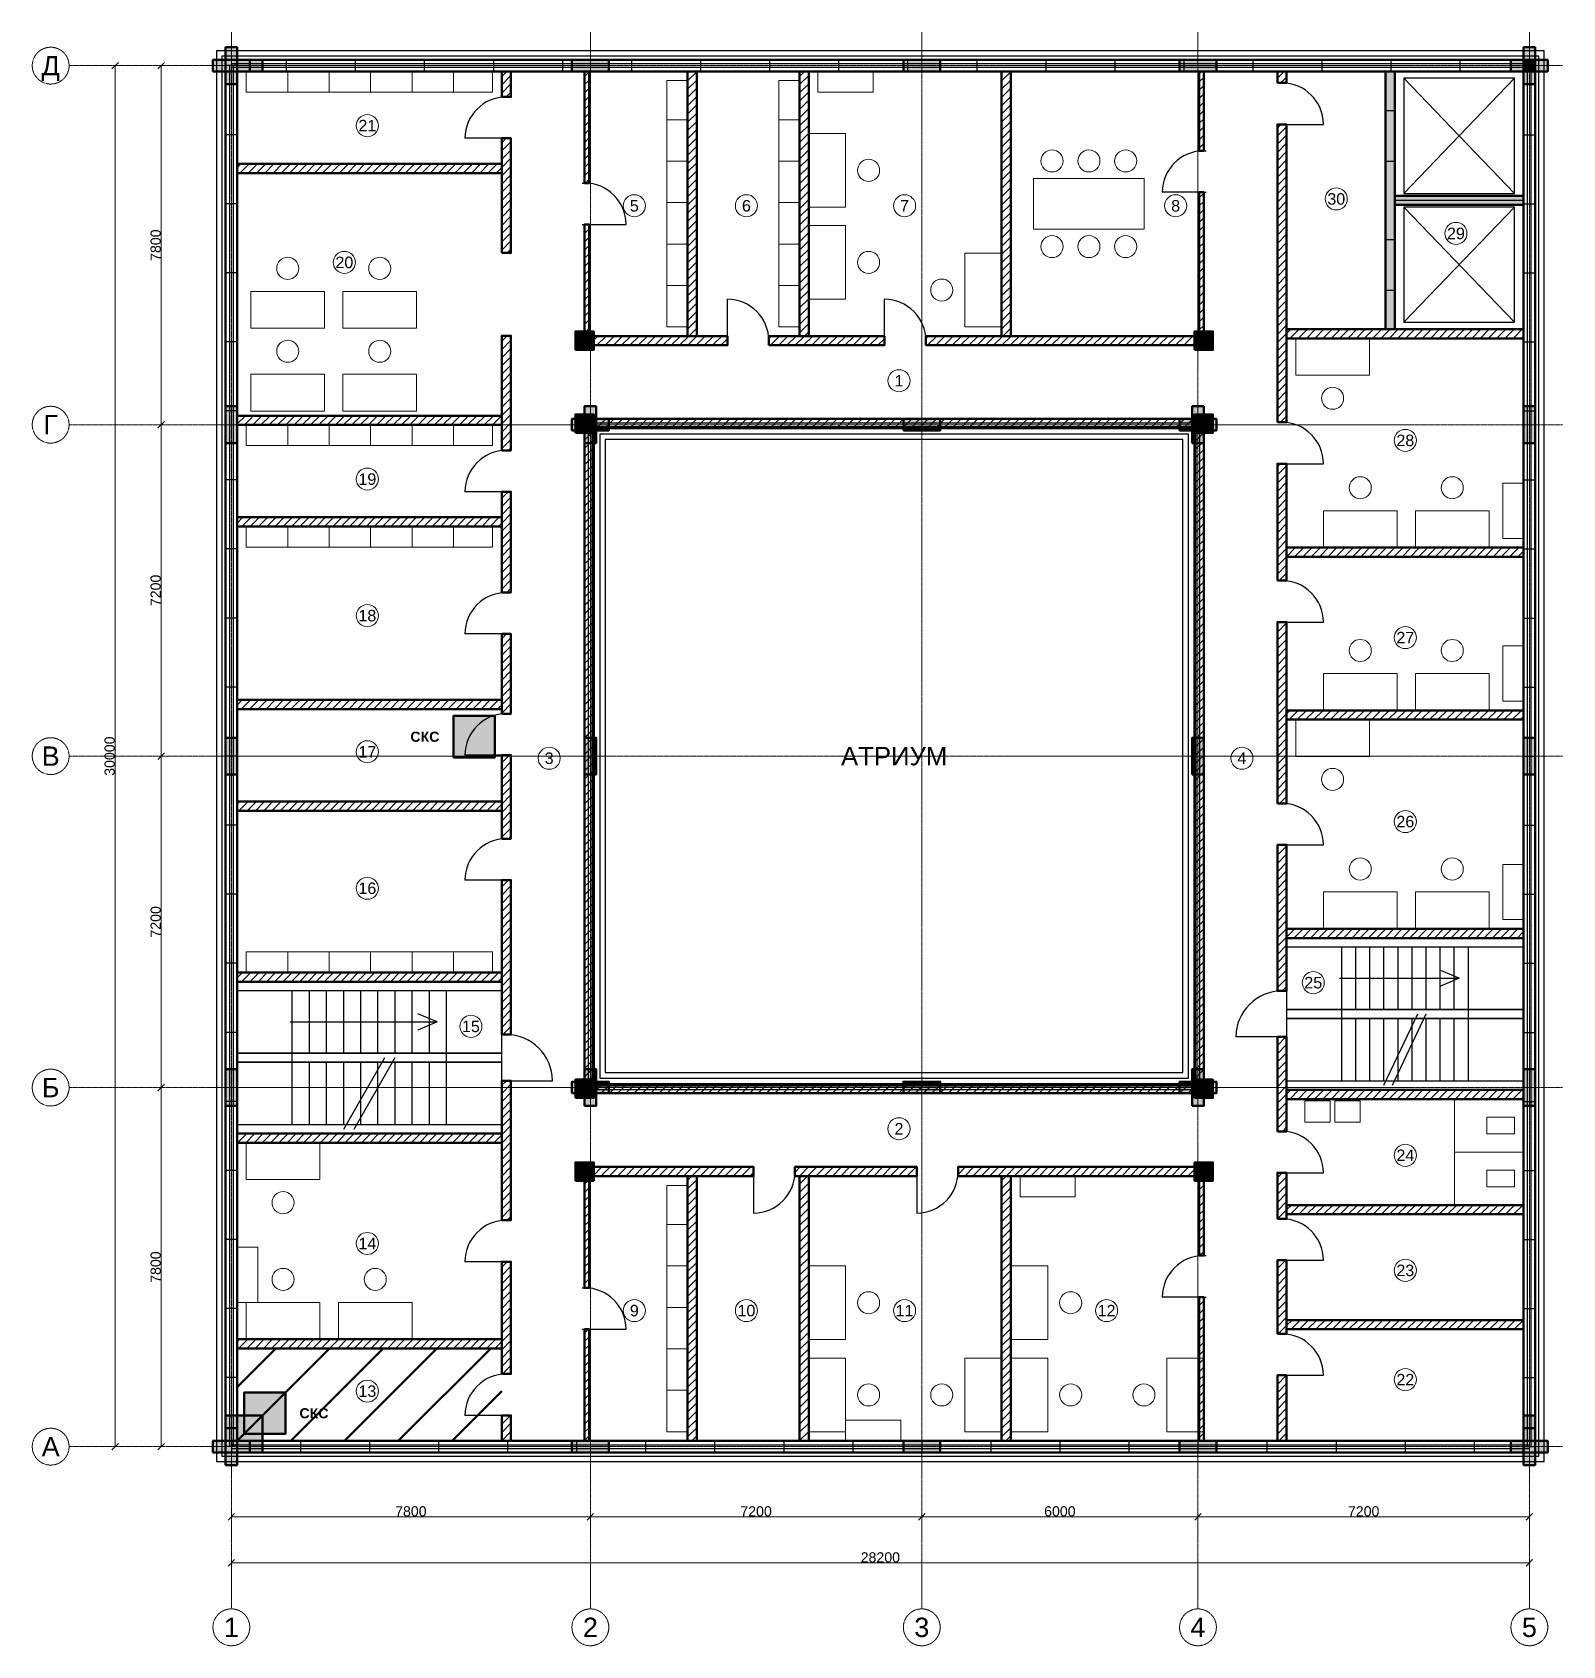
# Model space of a CAD drawing. Header units: millimetres. Extents: x -4325 to 28925, y -4325 to 30725.
import ezdxf
from ezdxf.enums import TextEntityAlignment as Align

# ---------------------------------------------------------------- set-up
doc = ezdxf.new("R2010")
doc.units = ezdxf.units.MM
doc.linetypes.add('CENTER2', pattern=[2.541, 1.587, -0.318, 0.318, -0.318])
for name, color, linetype, lineweight in [('A-ANNO-ROOM', 7, 'CONTINUOUS', 18), ('A-DIMS', 8, 'CONTINUOUS', 13), ('A-DOOR', 3, 'CONTINUOUS', 25), ('A-ELEV', 7, 'CONTINUOUS', 25), ('A-FACADE-PANEL', 8, 'CONTINUOUS', 25), ('A-FURN', 8, 'CONTINUOUS', 18), ('A-GLAZ-RIBBON', 5, 'CONTINUOUS', 25), ('A-GRID', 8, 'CENTER2', 13), ('A-HATCH', 9, 'CONTINUOUS', 9), ('A-OUTLINE', 7, 'CONTINUOUS', 50), ('A-SANI', 8, 'CONTINUOUS', 18), ('A-STAIR', 7, 'CONTINUOUS', 25), ('A-WALL-BLOCK', 9, 'CONTINUOUS', 50), ('A-WALL-RC', 7, 'CONTINUOUS', 50), ('E-SCS-RISER', 1, 'CONTINUOUS', 50), ('E-SERVER-ROOM', 1, 'CONTINUOUS', 50)]:
    doc.layers.add(name, color=color, linetype=linetype, lineweight=lineweight)
doc.styles.add('Arial', font='arial.ttf')
doc.styles.add('Arial-Bold', font='arialbd.ttf')
doc.styles.get("Standard").update_dxf_attribs({"font": 'arial.ttf'})

msp = doc.modelspace()

# ---------------------------------------------------------------- hatches: boundary and pattern name
at = {"layer": 'A-HATCH'}
h = msp.add_hatch(dxfattribs=at)
h.set_pattern_fill('ANSI31', scale=40)
h.paths.add_polyline_path([(5875, 29321), (6075, 29321), (6075, 29875), (6075, 29875), (5875, 29875), (5875, 29875)])
h = msp.add_hatch(dxfattribs=at)
h.set_pattern_fill('ANSI31', scale=40)
h.paths.add_polyline_path([(7675, 27450), (7775, 27450), (7775, 29875), (7775, 29875), (7675, 29875), (7675, 29875)])
h = msp.add_hatch(dxfattribs=at)
h.set_pattern_fill('ANSI31', scale=40)
h.paths.add_polyline_path([(9910, 24125), (10110, 24125), (10110, 29875), (10110, 29875), (9910, 29875), (9910, 29875)])
h = msp.add_hatch(dxfattribs=at)
h.set_pattern_fill('ANSI31', scale=40)
h.paths.add_polyline_path([(12345, 24125), (12545, 24125), (12545, 29875), (12545, 29875), (12345, 29875), (12345, 29875)])
h = msp.add_hatch(dxfattribs=at)
h.set_pattern_fill('ANSI31', scale=40)
h.paths.add_polyline_path([(16735, 24125), (16935, 24125), (16935, 29875), (16935, 29875), (16735, 29875), (16735, 29875)])
h = msp.add_hatch(dxfattribs=at)
h.set_pattern_fill('ANSI31', scale=40)
h.paths.add_polyline_path([(21025, 28150), (21125, 28150), (21125, 29875), (21125, 29875), (21025, 29875), (21025, 29875)])
h = msp.add_hatch(dxfattribs=at)
h.set_pattern_fill('ANSI31', scale=40)
h.paths.add_polyline_path([(22725, 29625), (22925, 29625), (22925, 29875), (22925, 29875), (22725, 29875), (22725, 29875)])
h = msp.add_hatch(dxfattribs=at)
h.set_pattern_fill('ANSI31', scale=40)
h.paths.add_polyline_path([(5875, 25931.5), (6075, 25931.5), (6075, 28421), (5875, 28421)])
h = msp.add_hatch(dxfattribs=at)
h.set_pattern_fill('ANSI31', scale=40)
h.paths.add_polyline_path([(22725, 22252), (22925, 22252), (22925, 28725), (22725, 28725)])
h = msp.add_hatch(dxfattribs=at)
h.set_pattern_fill('ANSI31', scale=40)
h.paths.add_polyline_path([(125, 27667), (125, 27667), (5875, 27667), (5875, 27867), (125, 27867), (125, 27867)])
h = msp.add_hatch(dxfattribs=at)
h.set_pattern_fill('ANSI31', scale=40)
h.paths.add_polyline_path([(21025, 24125), (21125, 24125), (21125, 27250), (21025, 27250)])
h = msp.add_hatch(dxfattribs=at)
h.set_pattern_fill('ANSI31', scale=40)
h.paths.add_polyline_path([(7675, 24125), (7775, 24125), (7775, 26550), (7675, 26550)])
h = msp.add_hatch(dxfattribs=at)
h.set_pattern_fill('ANSI31', scale=40)
h.paths.add_polyline_path([(22925, 24075), (28075, 24075), (28075, 24075), (28075, 24275), (28075, 24275), (22925, 24275)])
h = msp.add_hatch(dxfattribs=at)
h.set_pattern_fill('ANSI31', scale=40)
h.paths.add_polyline_path([(5875, 21642), (6075, 21642), (6075, 24131.5), (5875, 24131.5)])
h = msp.add_hatch(dxfattribs=at)
h.set_pattern_fill('ANSI31', scale=40)
h.paths.add_polyline_path([(7675, 23925), (10777.5, 23925), (10777.5, 24125), (7675, 24125)])
h = msp.add_hatch(dxfattribs=at)
h.set_pattern_fill('ANSI31', scale=40)
h.paths.add_polyline_path([(11677.5, 23925), (14190, 23925), (14190, 24125), (11677.5, 24125)])
h = msp.add_hatch(dxfattribs=at)
h.set_pattern_fill('ANSI31', scale=40)
h.paths.add_polyline_path([(15090, 23925), (21125, 23925), (21125, 24125), (15090, 24125)])
h = msp.add_hatch(dxfattribs=at)
h.set_pattern_fill('ANSI31', scale=40)
h.paths.add_polyline_path([(125, 22196), (125, 22196), (5875, 22196), (5875, 22396), (125, 22396), (125, 22396)])
h = msp.add_hatch(dxfattribs=at)
h.set_pattern_fill('ANSI31', scale=40)
h.paths.add_polyline_path([(7675, 22125), (21125, 22125), (21125, 22325), (7675, 22325)])
h = msp.add_hatch(dxfattribs=at)
h.set_pattern_fill('ANSI31', scale=40)
h.paths.add_polyline_path([(7675, 7875), (7875, 7875), (7875, 22125), (7675, 22125)])
h = msp.add_hatch(dxfattribs=at)
h.set_pattern_fill('ANSI31', scale=40)
h.paths.add_polyline_path([(20925, 7875), (21125, 7875), (21125, 22125), (20925, 22125)])
h = msp.add_hatch(dxfattribs=at)
h.set_pattern_fill('ANSI31', scale=40)
h.paths.add_polyline_path([(22725, 18812), (22925, 18812), (22925, 21352), (22725, 21352)])
h = msp.add_hatch(dxfattribs=at)
h.set_pattern_fill('ANSI31', scale=40)
h.paths.add_polyline_path([(5875, 18555), (6075, 18555), (6075, 20742), (5875, 20742)])
h = msp.add_hatch(dxfattribs=at)
h.set_pattern_fill('ANSI31', scale=40)
h.paths.add_polyline_path([(125, 19988), (125, 19988), (5875, 19988), (5875, 20188), (125, 20188), (125, 20188)])
h = msp.add_hatch(dxfattribs=at)
h.set_pattern_fill('ANSI31', scale=40)
h.paths.add_polyline_path([(22925, 19329), (28075, 19329), (28075, 19329), (28075, 19529), (28075, 19529), (22925, 19529)])
h = msp.add_hatch(dxfattribs=at)
h.set_pattern_fill('ANSI31', scale=40)
h.paths.add_polyline_path([(22725, 13972), (22925, 13972), (22925, 17912), (22725, 17912)])
h = msp.add_hatch(dxfattribs=at)
h.set_pattern_fill('ANSI31', scale=40)
h.paths.add_polyline_path([(5875, 15922), (6075, 15922), (6075, 17655), (5875, 17655)])
h = msp.add_hatch(dxfattribs=at)
h.set_pattern_fill('ANSI31', scale=40)
h.paths.add_polyline_path([(125, 16022), (125, 16022), (5875, 16022), (5875, 16222), (125, 16222), (125, 16222)])
h = msp.add_hatch(dxfattribs=at)
h.set_pattern_fill('ANSI31', scale=40)
h.paths.add_polyline_path([(22925, 15795), (28075, 15795), (28075, 15795), (28075, 15995), (28075, 15995), (22925, 15995)])
h = msp.add_hatch(dxfattribs=at)
h.set_pattern_fill('ANSI31', scale=40)
h.paths.add_polyline_path([(5875, 13207), (6075, 13207), (6075, 15022), (5875, 15022)])
h = msp.add_hatch(dxfattribs=at)
h.set_pattern_fill('ANSI31', scale=40)
h.paths.add_polyline_path([(125, 13814), (125, 13814), (5875, 13814), (5875, 14014), (125, 14014), (125, 14014)])
h = msp.add_hatch(dxfattribs=at)
h.set_pattern_fill('ANSI31', scale=40)
h.paths.add_polyline_path([(22725, 9899), (22925, 9899), (22925, 13072), (22725, 13072)])
h = msp.add_hatch(dxfattribs=at)
h.set_pattern_fill('ANSI31', scale=40)
h.paths.add_polyline_path([(5875, 8950), (6075, 8950), (6075, 12307), (5875, 12307)])
h = msp.add_hatch(dxfattribs=at)
h.set_pattern_fill('ANSI31', scale=40)
h.paths.add_polyline_path([(22925, 11049), (28075, 11049), (28075, 11049), (28075, 11249), (28075, 11249), (22925, 11249)])
h = msp.add_hatch(dxfattribs=at)
h.set_pattern_fill('ANSI31', scale=40)
h.paths.add_polyline_path([(125, 10100), (125, 10100), (5875, 10100), (5875, 10300), (125, 10300), (125, 10300)])
h = msp.add_hatch(dxfattribs=at)
h.set_pattern_fill('ANSI31', scale=40)
h.paths.add_polyline_path([(22725, 6849), (22925, 6849), (22925, 8899), (22725, 8899)])
h = msp.add_hatch(dxfattribs=at)
h.set_pattern_fill('ANSI31', scale=40)
h.paths.add_polyline_path([(5875, 4916.5), (6075, 4916.5), (6075, 7950), (5875, 7950)])
h = msp.add_hatch(dxfattribs=at)
h.set_pattern_fill('ANSI31', scale=40)
h.paths.add_polyline_path([(7675, 7675), (21125, 7675), (21125, 7875), (7675, 7875)])
h = msp.add_hatch(dxfattribs=at)
h.set_pattern_fill('ANSI31', scale=40)
h.paths.add_polyline_path([(22925, 7549), (28075, 7549), (28075, 7549), (28075, 7749), (28075, 7749), (22925, 7749)])
h = msp.add_hatch(dxfattribs=at)
h.set_pattern_fill('ANSI31', scale=40)
h.paths.add_polyline_path([(125, 6600), (125, 6600), (5875, 6600), (5875, 6800), (125, 6800), (125, 6800)])
h = msp.add_hatch(dxfattribs=at)
h.set_pattern_fill('ANSI31', scale=40)
h.paths.add_polyline_path([(7675, 5875), (11345, 5875), (11345, 6075), (7675, 6075)])
h = msp.add_hatch(dxfattribs=at)
h.set_pattern_fill('ANSI31', scale=40)
h.paths.add_polyline_path([(12245, 5875), (14890, 5875), (14890, 6075), (12245, 6075)])
h = msp.add_hatch(dxfattribs=at)
h.set_pattern_fill('ANSI31', scale=40)
h.paths.add_polyline_path([(15790, 5875), (21125, 5875), (21125, 6075), (15790, 6075)])
h = msp.add_hatch(dxfattribs=at)
h.set_pattern_fill('ANSI31', scale=40)
h.paths.add_polyline_path([(7675, 3450), (7775, 3450), (7775, 5875), (7675, 5875)])
h = msp.add_hatch(dxfattribs=at)
h.set_pattern_fill('ANSI31', scale=40)
h.paths.add_polyline_path([(9910, 125), (10110, 125), (10110, 125), (10110, 5875), (9910, 5875), (9910, 125)])
h = msp.add_hatch(dxfattribs=at)
h.set_pattern_fill('ANSI31', scale=40)
h.paths.add_polyline_path([(12345, 125), (12545, 125), (12545, 125), (12545, 5875), (12345, 5875), (12345, 125)])
h = msp.add_hatch(dxfattribs=at)
h.set_pattern_fill('ANSI31', scale=40)
h.paths.add_polyline_path([(16735, 125), (16935, 125), (16935, 125), (16935, 5875), (16735, 5875), (16735, 125)])
h = msp.add_hatch(dxfattribs=at)
h.set_pattern_fill('ANSI31', scale=40)
h.paths.add_polyline_path([(21025, 4150), (21125, 4150), (21125, 5875), (21025, 5875)])
h = msp.add_hatch(dxfattribs=at)
h.set_pattern_fill('ANSI31', scale=40)
h.paths.add_polyline_path([(22725, 4949), (22925, 4949), (22925, 5949), (22725, 5949)])
h = msp.add_hatch(dxfattribs=at)
h.set_pattern_fill('ANSI31', scale=40)
h.paths.add_polyline_path([(22925, 5049), (28075, 5049), (28075, 5049), (28075, 5249), (28075, 5249), (22925, 5249)])
h = msp.add_hatch(dxfattribs=at)
h.set_pattern_fill('ANSI31', scale=40)
h.paths.add_polyline_path([(5875, 1579), (6075, 1579), (6075, 4016.5), (5875, 4016.5)])
h = msp.add_hatch(dxfattribs=at)
h.set_pattern_fill('ANSI31', scale=40)
h.paths.add_polyline_path([(22725, 2449), (22925, 2449), (22925, 4049), (22725, 4049)])
h = msp.add_hatch(dxfattribs=at)
h.set_pattern_fill('ANSI31', scale=40)
h.paths.add_polyline_path([(21025, 125), (21125, 125), (21125, 125), (21125, 3250), (21025, 3250), (21025, 125)])
h = msp.add_hatch(dxfattribs=at)
h.set_pattern_fill('ANSI31', scale=40)
h.paths.add_polyline_path([(7675, 125), (7775, 125), (7775, 125), (7775, 2550), (7675, 2550), (7675, 125)])
h = msp.add_hatch(dxfattribs=at)
h.set_pattern_fill('ANSI31', scale=40)
h.paths.add_polyline_path([(22925, 2549), (28075, 2549), (28075, 2549), (28075, 2749), (28075, 2749), (22925, 2749)])
h = msp.add_hatch(dxfattribs=at)
h.set_pattern_fill('ANSI31', scale=40)
h.paths.add_polyline_path([(125, 2133), (125, 2133), (5875, 2133), (5875, 2333), (125, 2333), (125, 2333)])
h = msp.add_hatch(dxfattribs=at)
h.set_pattern_fill('ANSI31', scale=40)
h.paths.add_polyline_path([(22725, 125), (22925, 125), (22925, 125), (22925, 1549), (22725, 1549), (22725, 125)])
h = msp.add_hatch(dxfattribs=at)
h.set_pattern_fill('ANSI31', scale=40)
h.paths.add_polyline_path([(5875, 125), (6075, 125), (6075, 125), (6075, 679), (5875, 679), (5875, 125)])
at = {"layer": 'A-WALL-RC'}
h = msp.add_hatch(color=7, dxfattribs=at)
h.dxf.hatch_style = 1
h.paths.add_polyline_path([(-125, 29600), (125, 29600), (125, 30400), (-125, 30400)])
h = msp.add_hatch(color=7, dxfattribs=at)
h.dxf.hatch_style = 1
h.paths.add_polyline_path([(28075, 29600), (28325, 29600), (28325, 30400), (28075, 30400)])
h = msp.add_hatch(color=7, dxfattribs=at)
h.dxf.hatch_style = 1
h.paths.add_polyline_path([(-400, 29875), (400, 29875), (400, 30125), (-400, 30125)])
h = msp.add_hatch(color=7, dxfattribs=at)
h.dxf.hatch_style = 1
h.paths.add_polyline_path([(-125, 29875), (675, 29875), (675, 30125), (-125, 30125)])
h = msp.add_hatch(color=7, dxfattribs=at)
h.dxf.hatch_style = 1
h.paths.add_polyline_path([(7400, 29875), (8200, 29875), (8200, 30125), (7400, 30125)])
h = msp.add_hatch(color=7, dxfattribs=at)
h.dxf.hatch_style = 1
h.paths.add_polyline_path([(14600, 29875), (15400, 29875), (15400, 30125), (14600, 30125)])
h = msp.add_hatch(color=7, dxfattribs=at)
h.dxf.hatch_style = 1
h.paths.add_polyline_path([(20600, 29875), (21400, 29875), (21400, 30125), (20600, 30125)])
h = msp.add_hatch(color=7, dxfattribs=at)
h.dxf.hatch_style = 1
h.paths.add_polyline_path([(25075, 24275), (25275, 24275), (25275, 29875), (25275, 29875), (25075, 29875), (25075, 29875)])
h = msp.add_hatch(color=7, dxfattribs=at)
h.dxf.hatch_style = 1
h.paths.add_polyline_path([(27800, 29875), (28600, 29875), (28600, 30125), (27800, 30125)])
h = msp.add_hatch(color=7, dxfattribs=at)
h.dxf.hatch_style = 1
h.paths.add_polyline_path([(28075, 29875), (28325, 29875), (28325, 30125), (28075, 30125)])
h = msp.add_hatch(color=7, dxfattribs=at)
h.dxf.hatch_style = 1
h.paths.add_polyline_path([(25275, 26975), (28075, 26975), (28075, 26975), (28075, 27175), (28075, 27175), (25275, 27175)])
h = msp.add_hatch(color=7, dxfattribs=at)
h.dxf.hatch_style = 1
h.paths.add_polyline_path([(7475, 23825), (7875, 23825), (7875, 24225), (7475, 24225)])
h = msp.add_hatch(color=7, dxfattribs=at)
h.dxf.hatch_style = 1
h.paths.add_polyline_path([(20925, 23825), (21325, 23825), (21325, 24225), (20925, 24225)])
h = msp.add_hatch(color=7, dxfattribs=at)
h.dxf.hatch_style = 1
h.paths.add_polyline_path([(-125, 21800), (125, 21800), (125, 22600), (-125, 22600)])
h = msp.add_hatch(color=7, dxfattribs=at)
h.dxf.hatch_style = 1
h.paths.add_polyline_path([(7675, 21800), (7925, 21800), (7925, 22600), (7675, 22600)])
h = msp.add_hatch(color=7, dxfattribs=at)
h.dxf.hatch_style = 1
h.paths.add_polyline_path([(20875, 21800), (21125, 21800), (21125, 22600), (20875, 22600)])
h = msp.add_hatch(color=7, dxfattribs=at)
h.dxf.hatch_style = 1
h.paths.add_polyline_path([(28075, 21800), (28325, 21800), (28325, 22600), (28075, 22600)])
h = msp.add_hatch(color=7, dxfattribs=at)
h.dxf.hatch_style = 1
h.paths.add_polyline_path([(7400, 22075), (8200, 22075), (8200, 22325), (7400, 22325)])
h = msp.add_hatch(color=7, dxfattribs=at)
h.dxf.hatch_style = 1
h.paths.add_polyline_path([(7475, 22025), (7875, 22025), (7875, 22425), (7475, 22425)])
h = msp.add_hatch(color=7, dxfattribs=at)
h.dxf.hatch_style = 1
h.paths.add_polyline_path([(14600, 22075), (15400, 22075), (15400, 22325), (14600, 22325)])
h = msp.add_hatch(color=7, dxfattribs=at)
h.dxf.hatch_style = 1
h.paths.add_polyline_path([(20600, 22075), (21400, 22075), (21400, 22325), (20600, 22325)])
h = msp.add_hatch(color=7, dxfattribs=at)
h.dxf.hatch_style = 1
h.paths.add_polyline_path([(20925, 22025), (21325, 22025), (21325, 22425), (20925, 22425)])
h = msp.add_hatch(color=7, dxfattribs=at)
h.dxf.hatch_style = 1
h.paths.add_polyline_path([(-125, 14600), (125, 14600), (125, 15400), (-125, 15400)])
h = msp.add_hatch(color=7, dxfattribs=at)
h.dxf.hatch_style = 1
h.paths.add_polyline_path([(7675, 14600), (7925, 14600), (7925, 15400), (7675, 15400)])
h = msp.add_hatch(color=7, dxfattribs=at)
h.dxf.hatch_style = 1
h.paths.add_polyline_path([(20875, 14600), (21125, 14600), (21125, 15400), (20875, 15400)])
h = msp.add_hatch(color=7, dxfattribs=at)
h.dxf.hatch_style = 1
h.paths.add_polyline_path([(28075, 14600), (28325, 14600), (28325, 15400), (28075, 15400)])
h = msp.add_hatch(color=7, dxfattribs=at)
h.dxf.hatch_style = 1
h.paths.add_polyline_path([(-125, 7400), (125, 7400), (125, 8200), (-125, 8200)])
h = msp.add_hatch(color=7, dxfattribs=at)
h.dxf.hatch_style = 1
h.paths.add_polyline_path([(7675, 7400), (7925, 7400), (7925, 8200), (7675, 8200)])
h = msp.add_hatch(color=7, dxfattribs=at)
h.dxf.hatch_style = 1
h.paths.add_polyline_path([(20875, 7400), (21125, 7400), (21125, 8200), (20875, 8200)])
h = msp.add_hatch(color=7, dxfattribs=at)
h.dxf.hatch_style = 1
h.paths.add_polyline_path([(28075, 7400), (28325, 7400), (28325, 8200), (28075, 8200)])
h = msp.add_hatch(color=7, dxfattribs=at)
h.dxf.hatch_style = 1
h.paths.add_polyline_path([(7400, 7675), (8200, 7675), (8200, 7925), (7400, 7925)])
h = msp.add_hatch(color=7, dxfattribs=at)
h.dxf.hatch_style = 1
h.paths.add_polyline_path([(7475, 7575), (7875, 7575), (7875, 7975), (7475, 7975)])
h = msp.add_hatch(color=7, dxfattribs=at)
h.dxf.hatch_style = 1
h.paths.add_polyline_path([(14600, 7675), (15400, 7675), (15400, 7925), (14600, 7925)])
h = msp.add_hatch(color=7, dxfattribs=at)
h.dxf.hatch_style = 1
h.paths.add_polyline_path([(20600, 7675), (21400, 7675), (21400, 7925), (20600, 7925)])
h = msp.add_hatch(color=7, dxfattribs=at)
h.dxf.hatch_style = 1
h.paths.add_polyline_path([(20925, 7575), (21325, 7575), (21325, 7975), (20925, 7975)])
h = msp.add_hatch(color=7, dxfattribs=at)
h.dxf.hatch_style = 1
h.paths.add_polyline_path([(7475, 5775), (7875, 5775), (7875, 6175), (7475, 6175)])
h = msp.add_hatch(color=7, dxfattribs=at)
h.dxf.hatch_style = 1
h.paths.add_polyline_path([(20925, 5775), (21325, 5775), (21325, 6175), (20925, 6175)])
h = msp.add_hatch(color=7, dxfattribs=at)
h.dxf.hatch_style = 1
h.paths.add_polyline_path([(-125, -125), (675, -125), (675, 675), (-125, 675)])
h = msp.add_hatch(color=7, dxfattribs=at)
h.dxf.hatch_style = 1
h.paths.add_polyline_path([(-125, -400), (125, -400), (125, 400), (-125, 400)])
h = msp.add_hatch(color=7, dxfattribs=at)
h.dxf.hatch_style = 1
h.paths.add_polyline_path([(28075, -125), (28325, -125), (28325, 675), (28075, 675)])
h = msp.add_hatch(color=7, dxfattribs=at)
h.dxf.hatch_style = 1
h.paths.add_polyline_path([(28075, -400), (28325, -400), (28325, 400), (28075, 400)])
h = msp.add_hatch(color=7, dxfattribs=at)
h.dxf.hatch_style = 1
h.paths.add_polyline_path([(-400, -125), (400, -125), (400, 125), (-400, 125)])
h = msp.add_hatch(color=7, dxfattribs=at)
h.dxf.hatch_style = 1
h.paths.add_polyline_path([(7400, -125), (8200, -125), (8200, 125), (7400, 125)])
h = msp.add_hatch(color=7, dxfattribs=at)
h.dxf.hatch_style = 1
h.paths.add_polyline_path([(14600, -125), (15400, -125), (15400, 125), (14600, 125)])
h = msp.add_hatch(color=7, dxfattribs=at)
h.dxf.hatch_style = 1
h.paths.add_polyline_path([(20600, -125), (21400, -125), (21400, 125), (20600, 125)])
h = msp.add_hatch(color=7, dxfattribs=at)
h.dxf.hatch_style = 1
h.paths.add_polyline_path([(27800, -125), (28600, -125), (28600, 125), (27800, 125)])
at = {"layer": 'E-SCS-RISER'}
h = msp.add_hatch(color=7, dxfattribs=at)
h.dxf.hatch_style = 1
h.paths.add_polyline_path([(4825, 14972), (5725, 14972), (5725, 15872), (4825, 15872)])
h = msp.add_hatch(color=7, dxfattribs=at)
h.dxf.hatch_style = 1
h.paths.add_polyline_path([(275, 275), (1175, 275), (1175, 1175), (275, 1175)])
at = {"layer": 'E-SERVER-ROOM'}
h = msp.add_hatch(dxfattribs=at)
h.set_pattern_fill('ANSI31', scale=260)
h.paths.add_polyline_path([(125, 125), (5875, 125), (5875, 2133), (125, 2133)])

# ---------------------------------------------------------------- linework, layer by layer
at = {"layer": 'A-ANNO-ROOM'}
for centre in [(2955, 28697), (24005, 27105), (8755, 26955), (11190, 26955), (14625, 26955), (20515, 26955), (26605, 26355), (2455, 25726), (14505, 23155), (25505, 21859), (2955, 21018), (2955, 18052), (25505, 17575), (2955, 15094), (6905, 14955), (21955, 14955), (25505, 13579), (2955, 12130), (23505, 10079), (5205, 9130), (14505, 6905), (25505, 6329), (2955, 4413), (25505, 3829), (8755, 2955), (11190, 2955), (14625, 2955), (19015, 2955), (2955, 1205), (25505, 1455)]:
    msp.add_circle(centre, 240, dxfattribs=at)
at = {"layer": 'A-DIMS'}
for p, q in [((-2595.71, 29929.29), (-2454.29, 30070.71)), ((-2525, 0), (-2525, 30000)), ((-1595.71, 29929.29), (-1454.29, 30070.71)), ((-1525, 22200), (-1525, 30000)), ((-1595.71, 22129.29), (-1454.29, 22270.71)), ((-1595.71, 22129.29), (-1454.29, 22270.71)), ((-1525, 15000), (-1525, 22200)), ((-1595.71, 14929.29), (-1454.29, 15070.71)), ((-1595.71, 14929.29), (-1454.29, 15070.71)), ((-1525, 7800), (-1525, 15000)), ((-1595.71, 7729.29), (-1454.29, 7870.71)), ((-1595.71, 7729.29), (-1454.29, 7870.71)), ((-1525, 0), (-1525, 7800)), ((-2595.71, -70.71), (-2454.29, 70.71)), ((-1595.71, -70.71), (-1454.29, 70.71)), ((-70.71, -1595.71), (70.71, -1454.29)), ((0, -1525), (7800, -1525)), ((7729.29, -1595.71), (7870.71, -1454.29)), ((7729.29, -1595.71), (7870.71, -1454.29)), ((7800, -1525), (15000, -1525)), ((14929.29, -1595.71), (15070.71, -1454.29)), ((14929.29, -1595.71), (15070.71, -1454.29)), ((15000, -1525), (21000, -1525)), ((20929.29, -1595.71), (21070.71, -1454.29)), ((20929.29, -1595.71), (21070.71, -1454.29)), ((21000, -1525), (28200, -1525)), ((28129.29, -1595.71), (28270.71, -1454.29)), ((-70.71, -2595.71), (70.71, -2454.29)), ((0, -2525), (28200, -2525)), ((28129.29, -2595.71), (28270.71, -2454.29))]:
    msp.add_line(p, q, dxfattribs=at)
at = {"layer": 'A-DOOR'}
for p, q in [((22725, 29625), (22925, 29625)), ((5875, 29321), (6075, 29321)), ((25075, 29025), (25275, 29025)), ((5975, 28421), (5075, 28421)), ((5875, 28421), (6075, 28421)), ((22725, 28725), (22925, 28725)), ((22825, 28725), (23725, 28725)), ((21075, 28150), (21175, 28150)), ((25075, 27925), (25275, 27925)), ((7625, 27450), (7725, 27450)), ((21125, 27250), (20225, 27250)), ((21075, 27250), (21175, 27250)), ((7625, 26550), (7725, 26550)), ((7675, 26550), (8575, 26550)), ((25075, 26225), (25275, 26225)), ((5875, 25931.5), (6075, 25931.5)), ((10777.5, 24025), (10777.5, 24925)), ((14190, 24025), (14190, 24925)), ((25075, 25125), (25275, 25125)), ((5875, 24131.5), (6075, 24131.5)), ((10777.5, 23925), (10777.5, 24125)), ((11677.5, 23925), (11677.5, 24125)), ((14190, 23925), (14190, 24125)), ((15090, 23925), (15090, 24125)), ((22725, 22252), (22925, 22252)), ((5875, 21642), (6075, 21642)), ((22725, 21352), (22925, 21352)), ((22825, 21352), (23725, 21352)), ((5975, 20742), (5075, 20742)), ((5875, 20742), (6075, 20742)), ((22725, 18812), (22925, 18812)), ((5875, 18555), (6075, 18555)), ((22725, 17912), (22925, 17912)), ((22825, 17912), (23725, 17912)), ((5975, 17655), (5075, 17655)), ((5875, 17655), (6075, 17655)), ((5875, 15922), (6075, 15922)), ((5975, 15022), (5075, 15022)), ((5875, 15022), (6075, 15022)), ((22725, 13972), (22925, 13972)), ((5875, 13207), (6075, 13207)), ((22725, 13072), (22925, 13072)), ((22825, 13072), (23725, 13072)), ((5975, 12307), (5075, 12307)), ((5875, 12307), (6075, 12307)), ((22725, 9899), (22925, 9899)), ((5875, 8950), (6075, 8950)), ((22825, 8899), (21825, 8899)), ((22725, 8899), (22925, 8899)), ((5875, 7950), (6075, 7950)), ((5975, 7950), (6975, 7950)), ((22725, 6849), (22925, 6849)), ((11345, 5875), (11345, 6075)), ((11345, 5975), (11345, 5075)), ((12245, 5875), (12245, 6075)), ((14890, 5875), (14890, 6075)), ((14890, 5975), (14890, 5075)), ((15790, 5875), (15790, 6075)), ((22725, 5949), (22925, 5949)), ((22825, 5949), (23725, 5949)), ((5875, 4916.5), (6075, 4916.5)), ((22725, 4949), (22925, 4949)), ((5975, 4016.5), (5075, 4016.5)), ((5875, 4016.5), (6075, 4016.5)), ((21075, 4150), (21175, 4150)), ((22725, 4049), (22925, 4049)), ((22825, 4049), (23725, 4049)), ((7625, 3450), (7725, 3450)), ((21125, 3250), (20225, 3250)), ((21075, 3250), (21175, 3250)), ((7625, 2550), (7725, 2550)), ((7675, 2550), (8575, 2550)), ((22725, 2449), (22925, 2449)), ((5875, 1579), (6075, 1579)), ((22725, 1549), (22925, 1549)), ((22825, 1549), (23725, 1549)), ((5975, 679), (5075, 679)), ((5875, 679), (6075, 679))]:
    msp.add_line(p, q, dxfattribs=at)
for centre, radius, start, end in [((22825, 28725), 900, 0, 90), ((5975, 28421), 900, 90, 180), ((21125, 27250), 900, 90, 180), ((7675, 26550), 900, 0, 90), ((10777.5, 24025), 900, 0, 90), ((14190, 24025), 900, 0, 90), ((22825, 21352), 900, 0, 90), ((5975, 20742), 900, 90, 180), ((22825, 17912), 900, 0, 90), ((5975, 17655), 900, 90, 180), ((5975, 15022), 900, 90, 180), ((22825, 13072), 900, 0, 90), ((5975, 12307), 900, 90, 180), ((22825, 8899), 1000, 90, 180), ((5975, 7950), 1000, 0, 90), ((22825, 5949), 900, 0, 90), ((11345, 5975), 900, -90, 0), ((14890, 5975), 900, -90, 0), ((5975, 4016.5), 900, 90, 180), ((22825, 4049), 900, 0, 90), ((21125, 3250), 900, 90, 180), ((7675, 2550), 900, 0, 90), ((22825, 1549), 900, 0, 90), ((5975, 679), 900, 90, 180)]:
    msp.add_arc(centre, radius, start, end, dxfattribs=at)
at = {"layer": 'A-ELEV'}
for p, q in [((25475, 27225), (27875, 29725)), ((25475, 29725), (27875, 27225)), ((25275, 27075), (28075, 27075)), ((25475, 24425), (27875, 26925)), ((25475, 26925), (27875, 24425))]:
    msp.add_line(p, q, dxfattribs=at)
for points in [[(25475, 27225), (27875, 27225), (27875, 29725), (25475, 29725)], [(25475, 24425), (27875, 24425), (27875, 26925), (25475, 26925)]]:
    msp.add_lwpolyline(points, close=True, dxfattribs=at)
at = {"layer": 'A-FACADE-PANEL'}
for points in [[(-325, -325), (28525, -325), (28525, 30325), (-325, 30325)], [(-205, -205), (28405, -205), (28405, 30205), (-205, 30205)], [(8005, 8005), (20795, 8005), (20795, 21995), (8005, 21995)], [(8125, 8125), (20675, 8125), (20675, 21875), (8125, 21875)]]:
    msp.add_lwpolyline(points, close=True, dxfattribs=at)
at = {"layer": 'A-FURN'}
for p, q in [((1225, 29425), (1225, 29875)), ((2125, 29425), (2125, 29875)), ((3025, 29425), (3025, 29875)), ((3925, 29425), (3925, 29875)), ((4825, 29425), (4825, 29875)), ((9460, 28825), (9910, 28825)), ((11895, 28825), (12345, 28825)), ((9460, 27925), (9910, 27925)), ((11895, 27925), (12345, 27925)), ((9460, 27025), (9910, 27025)), ((11895, 27025), (12345, 27025)), ((9460, 26125), (9910, 26125)), ((11895, 26125), (12345, 26125)), ((9460, 25225), (9910, 25225)), ((11895, 25225), (12345, 25225)), ((1225, 21746), (1225, 22196)), ((2125, 21746), (2125, 22196)), ((3025, 21746), (3025, 22196)), ((3925, 21746), (3925, 22196)), ((4825, 21746), (4825, 22196)), ((1225, 19538), (1225, 19988)), ((2125, 19538), (2125, 19988)), ((3025, 19538), (3025, 19988)), ((3925, 19538), (3925, 19988)), ((4825, 19538), (4825, 19988)), ((1225, 10300), (1225, 10750)), ((2125, 10300), (2125, 10750)), ((3025, 10300), (3025, 10750)), ((3925, 10300), (3925, 10750)), ((4825, 10300), (4825, 10750)), ((9460, 4825), (9910, 4825)), ((9460, 3925), (9910, 3925)), ((9460, 3025), (9910, 3025)), ((9460, 2125), (9910, 2125)), ((9460, 1225), (9910, 1225))]:
    msp.add_line(p, q, dxfattribs=at)
for points in [[(325, 29425), (5675, 29425), (5675, 29875), (325, 29875)], [(12745, 29425), (13945, 29425), (13945, 29875), (12745, 29875)], [(9460, 24325), (9910, 24325), (9910, 29675), (9460, 29675)], [(11895, 24325), (12345, 24325), (12345, 29675), (11895, 29675)], [(12545, 26925), (13345, 26925), (13345, 28525), (12545, 28525)], [(17430, 26450), (19830, 26450), (19830, 27550), (17430, 27550)], [(12545, 24925), (13345, 24925), (13345, 26525), (12545, 26525)], [(15935, 24325), (16735, 24325), (16735, 25925), (15935, 25925)], [(425, 24296), (2025, 24296), (2025, 25096), (425, 25096)], [(2425, 24296), (4025, 24296), (4025, 25096), (2425, 25096)], [(23125, 23275), (24725, 23275), (24725, 24075), (23125, 24075)], [(425, 22496), (2025, 22496), (2025, 23296), (425, 23296)], [(2425, 22496), (4025, 22496), (4025, 23296), (2425, 23296)], [(325, 21746), (5675, 21746), (5675, 22196), (325, 22196)], [(27625, 19729), (28075, 19729), (28075, 20929), (27625, 20929)], [(23725, 19529), (25325, 19529), (25325, 20329), (23725, 20329)], [(25725, 19529), (27325, 19529), (27325, 20329), (25725, 20329)], [(325, 19538), (5675, 19538), (5675, 19988), (325, 19988)], [(27625, 16195), (28075, 16195), (28075, 17395), (27625, 17395)], [(23725, 15995), (25325, 15995), (25325, 16795), (23725, 16795)], [(25725, 15995), (27325, 15995), (27325, 16795), (25725, 16795)], [(23125, 14995), (24725, 14995), (24725, 15795), (23125, 15795)], [(27625, 11449), (28075, 11449), (28075, 12649), (27625, 12649)], [(23725, 11249), (25325, 11249), (25325, 12049), (23725, 12049)], [(25725, 11249), (27325, 11249), (27325, 12049), (25725, 12049)], [(325, 10300), (5675, 10300), (5675, 10750), (325, 10750)], [(325, 5800), (1925, 5800), (1925, 6600), (325, 6600)], [(9460, 325), (9910, 325), (9910, 5675), (9460, 5675)], [(17135, 5425), (18335, 5425), (18335, 5875), (17135, 5875)], [(125, 3133), (575, 3133), (575, 4333), (125, 4333)], [(12545, 2325), (13345, 2325), (13345, 3925), (12545, 3925)], [(16935, 2325), (17735, 2325), (17735, 3925), (16935, 3925)], [(325, 2333), (1925, 2333), (1925, 3133), (325, 3133)], [(2325, 2333), (3925, 2333), (3925, 3133), (2325, 3133)], [(12545, 325), (13345, 325), (13345, 1925), (12545, 1925)], [(15935, 325), (16735, 325), (16735, 1925), (15935, 1925)], [(16935, 325), (17735, 325), (17735, 1925), (16935, 1925)], [(20325, 325), (21125, 325), (21125, 1925), (20325, 1925)], [(13345, 125), (14545, 125), (14545, 575), (13345, 575)]]:
    msp.add_lwpolyline(points, close=True, dxfattribs=at)
for centre in [(17830, 27930), (18630, 27930), (19430, 27930), (13845, 27725), (17830, 26070), (18630, 26070), (19430, 26070), (13845, 25725), (1225, 25596), (3225, 25596), (15435, 25125), (1225, 23796), (3225, 23796), (23925, 22775), (24525, 20829), (26525, 20829), (24525, 17295), (26525, 17295), (23925, 14495), (24525, 12549), (26525, 12549), (1125, 5300), (1125, 3633), (3125, 3633), (13845, 3125), (18235, 3125), (13845, 1125), (15435, 1125), (18235, 1125), (19825, 1125)]:
    msp.add_circle(centre, 240, dxfattribs=at)
at = {"layer": 'A-GLAZ-RIBBON'}
for p, q in [((125, 30000), (-125, 30000)), ((-40, 30000), (-40, 0)), ((28200, 30040), (0, 30040)), ((28200, 29960), (0, 29960)), ((40, 30000), (40, 0)), ((1200, 29875), (1200, 30125)), ((2700, 29875), (2700, 30125)), ((4200, 29875), (4200, 30125)), ((5700, 29875), (5700, 30125)), ((7200, 29875), (7200, 30125)), ((8700, 29875), (8700, 30125)), ((10200, 29875), (10200, 30125)), ((11700, 29875), (11700, 30125)), ((13200, 29875), (13200, 30125)), ((14700, 29875), (14700, 30125)), ((16200, 29875), (16200, 30125)), ((17700, 29875), (17700, 30125)), ((19200, 29875), (19200, 30125)), ((20700, 29875), (20700, 30125)), ((22200, 29875), (22200, 30125)), ((23700, 29875), (23700, 30125)), ((25200, 29875), (25200, 30125)), ((26700, 29875), (26700, 30125)), ((28075, 30000), (28325, 30000)), ((28160, 0), (28160, 30000)), ((28200, 29875), (28200, 30125)), ((28240, 0), (28240, 30000)), ((125, 28500), (-125, 28500)), ((28075, 28500), (28325, 28500)), ((125, 27000), (-125, 27000)), ((28075, 27000), (28325, 27000)), ((125, 25500), (-125, 25500)), ((28075, 25500), (28325, 25500)), ((125, 24000), (-125, 24000)), ((28075, 24000), (28325, 24000)), ((125, 22500), (-125, 22500)), ((28075, 22500), (28325, 22500)), ((7760, 7800), (7760, 22200)), ((7800, 22240), (21000, 22240)), ((7800, 22160), (21000, 22160)), ((7840, 7800), (7840, 22200)), ((20960, 7800), (20960, 22200)), ((21040, 7800), (21040, 22200)), ((125, 21000), (-125, 21000)), ((28075, 21000), (28325, 21000)), ((125, 19500), (-125, 19500)), ((28075, 19500), (28325, 19500)), ((125, 18000), (-125, 18000)), ((28075, 18000), (28325, 18000)), ((125, 16500), (-125, 16500)), ((28075, 16500), (28325, 16500)), ((125, 15000), (-125, 15000)), ((28075, 15000), (28325, 15000)), ((125, 13500), (-125, 13500)), ((28075, 13500), (28325, 13500)), ((125, 12000), (-125, 12000)), ((28075, 12000), (28325, 12000)), ((125, 10500), (-125, 10500)), ((28075, 10500), (28325, 10500)), ((125, 9000), (-125, 9000)), ((28075, 9000), (28325, 9000)), ((7800, 7840), (21000, 7840)), ((7800, 7760), (21000, 7760)), ((125, 7500), (-125, 7500)), ((28075, 7500), (28325, 7500)), ((125, 6000), (-125, 6000)), ((28075, 6000), (28325, 6000)), ((125, 4500), (-125, 4500)), ((28075, 4500), (28325, 4500)), ((125, 3000), (-125, 3000)), ((28075, 3000), (28325, 3000)), ((125, 1500), (-125, 1500)), ((28075, 1500), (28325, 1500)), ((125, 0), (-125, 0)), ((0, 125), (0, -125)), ((0, 40), (28200, 40)), ((1500, 125), (1500, -125)), ((3000, 125), (3000, -125)), ((4500, 125), (4500, -125)), ((6000, 125), (6000, -125)), ((7500, 125), (7500, -125)), ((9000, 125), (9000, -125)), ((10500, 125), (10500, -125)), ((12000, 125), (12000, -125)), ((13500, 125), (13500, -125)), ((15000, 125), (15000, -125)), ((16500, 125), (16500, -125)), ((18000, 125), (18000, -125)), ((19500, 125), (19500, -125)), ((21000, 125), (21000, -125)), ((22500, 125), (22500, -125)), ((24000, 125), (24000, -125)), ((25500, 125), (25500, -125)), ((27000, 125), (27000, -125)), ((28075, 0), (28325, 0)), ((0, -40), (28200, -40))]:
    msp.add_line(p, q, dxfattribs=at)
at = {"layer": 'A-GRID'}
for p, q in [((0, -3525), (0, 30725)), ((7800, -3525), (7800, 30725)), ((15000, -3525), (15000, 30725)), ((21000, -3525), (21000, 30725)), ((28200, -3525), (28200, 30725)), ((-3525, 30000), (28925, 30000)), ((-3525, 22200), (28925, 22200)), ((-3525, 15000), (28925, 15000)), ((-3525, 7800), (28925, 7800)), ((-3525, 0), (28925, 0))]:
    msp.add_line(p, q, dxfattribs=at)
for centre in [(-3925, 30000), (-3925, 22200), (-3925, 15000), (-3925, 7800), (-3925, 0), (0, -3925), (7800, -3925), (15000, -3925), (21000, -3925), (28200, -3925)]:
    msp.add_circle(centre, 400, dxfattribs=at)
at = {"layer": 'A-OUTLINE'}
for points in [[(-125, -125), (28325, -125), (28325, 30125), (-125, 30125)], [(125, 125), (28075, 125), (28075, 29875), (125, 29875)], [(7675, 7675), (21125, 7675), (21125, 22325), (7675, 22325)]]:
    msp.add_lwpolyline(points, close=True, dxfattribs=at)
at = {"layer": 'A-SANI'}
for points in [[(23325, 7049), (23875, 7049), (23875, 7509), (23325, 7509)], [(23975, 7049), (24525, 7049), (24525, 7509), (23975, 7509)], [(26575, 6399), (28075, 6399), (28075, 7549), (26575, 7549)], [(27275, 6794), (27875, 6794), (27875, 7154), (27275, 7154)], [(26575, 5249), (28075, 5249), (28075, 6399), (26575, 6399)], [(27275, 5644), (27875, 5644), (27875, 6004), (27275, 6004)]]:
    msp.add_lwpolyline(points, close=True, dxfattribs=at)
at = {"layer": 'A-STAIR'}
for p, q in [((24125, 7949), (24125, 10849)), ((24430.56, 9499), (24430.56, 10849)), ((24736.11, 9499), (24736.11, 10849)), ((25041.67, 9499), (25041.67, 10849)), ((25347.22, 9499), (25347.22, 10849)), ((25652.78, 9499), (25652.78, 10849)), ((25958.33, 9499), (25958.33, 10849)), ((26263.89, 9499), (26263.89, 10849)), ((26569.44, 9499), (26569.44, 10849)), ((26875, 9499), (26875, 10849)), ((26875, 7949), (26875, 10849)), ((24075, 10174), (26675, 10174)), ((26675, 10174), (26255, 10354)), ((26675, 10174), (26255, 9994)), ((1325, 7000), (1325, 9900)), ((1697.22, 8550), (1697.22, 9900)), ((2069.44, 8550), (2069.44, 9900)), ((2441.67, 8550), (2441.67, 9900)), ((2813.89, 8550), (2813.89, 9900)), ((3186.11, 8550), (3186.11, 9900)), ((3558.33, 8550), (3558.33, 9900)), ((3930.56, 8550), (3930.56, 9900)), ((4302.78, 8550), (4302.78, 9900)), ((4675, 8550), (4675, 9900)), ((4675, 7000), (4675, 9900)), ((1275, 9225), (4475, 9225)), ((4475, 9225), (4055, 9405)), ((4475, 9225), (4055, 9045)), ((24430.56, 7949), (24430.56, 9299)), ((24736.11, 7949), (24736.11, 9299)), ((25041.67, 7849), (25775, 9399)), ((25041.67, 7949), (25041.67, 9299)), ((25225, 7849), (25958.33, 9399)), ((25347.22, 7949), (25347.22, 9299)), ((25652.78, 7949), (25652.78, 9299)), ((25958.33, 7949), (25958.33, 9299)), ((26263.89, 7949), (26263.89, 9299)), ((26569.44, 7949), (26569.44, 9299)), ((26875, 7949), (26875, 9299)), ((2441.67, 6900), (3335, 8450)), ((2665, 6900), (3558.33, 8450)), ((1697.22, 7000), (1697.22, 8350)), ((2069.44, 7000), (2069.44, 8350)), ((2441.67, 7000), (2441.67, 8350)), ((2813.89, 7000), (2813.89, 8350)), ((3186.11, 7000), (3186.11, 8350)), ((3558.33, 7000), (3558.33, 8350)), ((3930.56, 7000), (3930.56, 8350)), ((4302.78, 7000), (4302.78, 8350)), ((4675, 7000), (4675, 8350))]:
    msp.add_line(p, q, dxfattribs=at)
for points in [[(22925, 9499), (28075, 9499), (28075, 10849), (22925, 10849)], [(125, 8550), (5875, 8550), (5875, 9900), (125, 9900)], [(22925, 9299), (28075, 9299), (28075, 9499), (22925, 9499)], [(22925, 7949), (28075, 7949), (28075, 9299), (22925, 9299)], [(125, 8350), (5875, 8350), (5875, 8550), (125, 8550)], [(125, 7000), (5875, 7000), (5875, 8350), (125, 8350)]]:
    msp.add_lwpolyline(points, close=True, dxfattribs=at)
at = {"layer": 'A-WALL-BLOCK'}
for points in [[(5875, 29321), (6075, 29321), (6075, 29875), (6075, 29875), (5875, 29875), (5875, 29875)], [(7675, 27450), (7775, 27450), (7775, 29875), (7775, 29875), (7675, 29875), (7675, 29875)], [(9910, 24125), (10110, 24125), (10110, 29875), (10110, 29875), (9910, 29875), (9910, 29875)], [(12345, 24125), (12545, 24125), (12545, 29875), (12545, 29875), (12345, 29875), (12345, 29875)], [(16735, 24125), (16935, 24125), (16935, 29875), (16935, 29875), (16735, 29875), (16735, 29875)], [(21025, 28150), (21125, 28150), (21125, 29875), (21125, 29875), (21025, 29875), (21025, 29875)], [(22725, 29625), (22925, 29625), (22925, 29875), (22925, 29875), (22725, 29875), (22725, 29875)], [(5875, 25931.5), (6075, 25931.5), (6075, 28421), (5875, 28421)], [(22725, 22252), (22925, 22252), (22925, 28725), (22725, 28725)], [(125, 27667), (125, 27667), (5875, 27667), (5875, 27867), (125, 27867), (125, 27867)], [(21025, 24125), (21125, 24125), (21125, 27250), (21025, 27250)], [(7675, 24125), (7775, 24125), (7775, 26550), (7675, 26550)], [(22925, 24075), (28075, 24075), (28075, 24075), (28075, 24275), (28075, 24275), (22925, 24275)], [(5875, 21642), (6075, 21642), (6075, 24131.5), (5875, 24131.5)], [(7675, 23925), (10777.5, 23925), (10777.5, 24125), (7675, 24125)], [(11677.5, 23925), (14190, 23925), (14190, 24125), (11677.5, 24125)], [(15090, 23925), (21125, 23925), (21125, 24125), (15090, 24125)], [(125, 22196), (125, 22196), (5875, 22196), (5875, 22396), (125, 22396), (125, 22396)], [(7675, 22125), (21125, 22125), (21125, 22325), (7675, 22325)], [(7675, 7875), (7875, 7875), (7875, 22125), (7675, 22125)], [(20925, 7875), (21125, 7875), (21125, 22125), (20925, 22125)], [(22725, 18812), (22925, 18812), (22925, 21352), (22725, 21352)], [(5875, 18555), (6075, 18555), (6075, 20742), (5875, 20742)], [(125, 19988), (125, 19988), (5875, 19988), (5875, 20188), (125, 20188), (125, 20188)], [(22925, 19329), (28075, 19329), (28075, 19329), (28075, 19529), (28075, 19529), (22925, 19529)], [(22725, 13972), (22925, 13972), (22925, 17912), (22725, 17912)], [(5875, 15922), (6075, 15922), (6075, 17655), (5875, 17655)], [(125, 16022), (125, 16022), (5875, 16022), (5875, 16222), (125, 16222), (125, 16222)], [(22925, 15795), (28075, 15795), (28075, 15795), (28075, 15995), (28075, 15995), (22925, 15995)], [(5875, 13207), (6075, 13207), (6075, 15022), (5875, 15022)], [(125, 13814), (125, 13814), (5875, 13814), (5875, 14014), (125, 14014), (125, 14014)], [(22725, 9899), (22925, 9899), (22925, 13072), (22725, 13072)], [(5875, 8950), (6075, 8950), (6075, 12307), (5875, 12307)], [(22925, 11049), (28075, 11049), (28075, 11049), (28075, 11249), (28075, 11249), (22925, 11249)], [(125, 10100), (125, 10100), (5875, 10100), (5875, 10300), (125, 10300), (125, 10300)], [(22725, 6849), (22925, 6849), (22925, 8899), (22725, 8899)], [(5875, 4916.5), (6075, 4916.5), (6075, 7950), (5875, 7950)], [(7675, 7675), (21125, 7675), (21125, 7875), (7675, 7875)], [(22925, 7549), (28075, 7549), (28075, 7549), (28075, 7749), (28075, 7749), (22925, 7749)], [(125, 6600), (125, 6600), (5875, 6600), (5875, 6800), (125, 6800), (125, 6800)], [(7675, 5875), (11345, 5875), (11345, 6075), (7675, 6075)], [(12245, 5875), (14890, 5875), (14890, 6075), (12245, 6075)], [(15790, 5875), (21125, 5875), (21125, 6075), (15790, 6075)], [(7675, 3450), (7775, 3450), (7775, 5875), (7675, 5875)], [(9910, 125), (10110, 125), (10110, 125), (10110, 5875), (9910, 5875), (9910, 125)], [(12345, 125), (12545, 125), (12545, 125), (12545, 5875), (12345, 5875), (12345, 125)], [(16735, 125), (16935, 125), (16935, 125), (16935, 5875), (16735, 5875), (16735, 125)], [(21025, 4150), (21125, 4150), (21125, 5875), (21025, 5875)], [(22725, 4949), (22925, 4949), (22925, 5949), (22725, 5949)], [(22925, 5049), (28075, 5049), (28075, 5049), (28075, 5249), (28075, 5249), (22925, 5249)], [(5875, 1579), (6075, 1579), (6075, 4016.5), (5875, 4016.5)], [(22725, 2449), (22925, 2449), (22925, 4049), (22725, 4049)], [(21025, 125), (21125, 125), (21125, 125), (21125, 3250), (21025, 3250), (21025, 125)], [(7675, 125), (7775, 125), (7775, 125), (7775, 2550), (7675, 2550), (7675, 125)], [(22925, 2549), (28075, 2549), (28075, 2549), (28075, 2749), (28075, 2749), (22925, 2749)], [(125, 2133), (125, 2133), (5875, 2133), (5875, 2333), (125, 2333), (125, 2333)], [(22725, 125), (22925, 125), (22925, 125), (22925, 1549), (22725, 1549), (22725, 125)], [(5875, 125), (6075, 125), (6075, 125), (6075, 679), (5875, 679), (5875, 125)]]:
    msp.add_lwpolyline(points, close=True, dxfattribs=at)
at = {"layer": 'A-WALL-RC'}
for points in [[(-125, 29600), (125, 29600), (125, 30400), (-125, 30400)], [(28075, 29600), (28325, 29600), (28325, 30400), (28075, 30400)], [(-400, 29875), (400, 29875), (400, 30125), (-400, 30125)], [(-125, 29875), (675, 29875), (675, 30125), (-125, 30125)], [(7400, 29875), (8200, 29875), (8200, 30125), (7400, 30125)], [(14600, 29875), (15400, 29875), (15400, 30125), (14600, 30125)], [(20600, 29875), (21400, 29875), (21400, 30125), (20600, 30125)], [(25075, 24275), (25275, 24275), (25275, 29875), (25275, 29875), (25075, 29875), (25075, 29875)], [(27800, 29875), (28600, 29875), (28600, 30125), (27800, 30125)], [(28075, 29875), (28325, 29875), (28325, 30125), (28075, 30125)], [(25275, 26975), (28075, 26975), (28075, 26975), (28075, 27175), (28075, 27175), (25275, 27175)], [(7475, 23825), (7875, 23825), (7875, 24225), (7475, 24225)], [(20925, 23825), (21325, 23825), (21325, 24225), (20925, 24225)], [(-125, 21800), (125, 21800), (125, 22600), (-125, 22600)], [(7675, 21800), (7925, 21800), (7925, 22600), (7675, 22600)], [(20875, 21800), (21125, 21800), (21125, 22600), (20875, 22600)], [(28075, 21800), (28325, 21800), (28325, 22600), (28075, 22600)], [(7400, 22075), (8200, 22075), (8200, 22325), (7400, 22325)], [(7475, 22025), (7875, 22025), (7875, 22425), (7475, 22425)], [(14600, 22075), (15400, 22075), (15400, 22325), (14600, 22325)], [(20600, 22075), (21400, 22075), (21400, 22325), (20600, 22325)], [(20925, 22025), (21325, 22025), (21325, 22425), (20925, 22425)], [(-125, 14600), (125, 14600), (125, 15400), (-125, 15400)], [(7675, 14600), (7925, 14600), (7925, 15400), (7675, 15400)], [(20875, 14600), (21125, 14600), (21125, 15400), (20875, 15400)], [(28075, 14600), (28325, 14600), (28325, 15400), (28075, 15400)], [(-125, 7400), (125, 7400), (125, 8200), (-125, 8200)], [(7675, 7400), (7925, 7400), (7925, 8200), (7675, 8200)], [(20875, 7400), (21125, 7400), (21125, 8200), (20875, 8200)], [(28075, 7400), (28325, 7400), (28325, 8200), (28075, 8200)], [(7400, 7675), (8200, 7675), (8200, 7925), (7400, 7925)], [(7475, 7575), (7875, 7575), (7875, 7975), (7475, 7975)], [(14600, 7675), (15400, 7675), (15400, 7925), (14600, 7925)], [(20600, 7675), (21400, 7675), (21400, 7925), (20600, 7925)], [(20925, 7575), (21325, 7575), (21325, 7975), (20925, 7975)], [(7475, 5775), (7875, 5775), (7875, 6175), (7475, 6175)], [(20925, 5775), (21325, 5775), (21325, 6175), (20925, 6175)], [(-125, -125), (675, -125), (675, 675), (-125, 675)], [(-125, -400), (125, -400), (125, 400), (-125, 400)], [(28075, -125), (28325, -125), (28325, 675), (28075, 675)], [(28075, -400), (28325, -400), (28325, 400), (28075, 400)], [(-400, -125), (400, -125), (400, 125), (-400, 125)], [(7400, -125), (8200, -125), (8200, 125), (7400, 125)], [(14600, -125), (15400, -125), (15400, 125), (14600, 125)], [(20600, -125), (21400, -125), (21400, 125), (20600, 125)], [(27800, -125), (28600, -125), (28600, 125), (27800, 125)]]:
    msp.add_lwpolyline(points, close=True, dxfattribs=at)
at = {"layer": 'E-SCS-RISER'}
for points in [[(4825, 14972), (5725, 14972), (5725, 15872), (4825, 15872)], [(275, 275), (1175, 275), (1175, 1175), (275, 1175)]]:
    msp.add_lwpolyline(points, close=True, dxfattribs=at)

# ---------------------------------------------------------------- texts
at = {"layer": 'A-ANNO-ROOM'}
for s, p in [('21', (2955, 28697)), ('5', (8755, 26955)), ('6', (11190, 26955)), ('7', (14625, 26955)), ('8', (20515, 26955)), ('30', (24005, 27105)), ('29', (26605, 26355)), ('20', (2455, 25726)), ('1', (14505, 23155)), ('28', (25505, 21859)), ('19', (2955, 21018)), ('18', (2955, 18052)), ('27', (25505, 17575)), ('17', (2955, 15094)), ('3', (6905, 14955)), ('4', (21955, 14955)), ('26', (25505, 13579)), ('16', (2955, 12130)), ('25', (23505, 10079)), ('15', (5205, 9130)), ('2', (14505, 6905)), ('24', (25505, 6329)), ('14', (2955, 4413)), ('23', (25505, 3829)), ('9', (8755, 2955)), ('10', (11190, 2955)), ('11', (14625, 2955)), ('12', (19015, 2955)), ('22', (25505, 1455)), ('13', (2955, 1205))]:
    msp.add_text(s, height=250, dxfattribs=at).set_placement(p, align=Align.MIDDLE_CENTER)
at = {"layer": 'A-ANNO-ROOM', "style": 'Arial'}
msp.add_text('АТРИУМ', height=400, dxfattribs=at).set_placement((14400, 15000), align=Align.MIDDLE_CENTER)
at = {"layer": 'A-DIMS'}
for s, p in [('7800', (-1645, 26100)), ('7200', (-1645, 18600)), ('30000', (-2645, 15000)), ('7200', (-1645, 11400)), ('7800', (-1645, 3900))]:
    msp.add_text(s, height=220, rotation=90, dxfattribs=at).set_placement(p, align=Align.MIDDLE_CENTER)
for s, p in [('7800', (3900, -1405)), ('7200', (11400, -1405)), ('6000', (18000, -1405)), ('7200', (24600, -1405)), ('28200', (14100, -2405))]:
    msp.add_text(s, height=220, dxfattribs=at).set_placement(p, align=Align.MIDDLE_CENTER)
at = {"layer": 'A-GRID'}
for s, p in [('Д', (-3925, 30000)), ('Г', (-3925, 22200)), ('В', (-3925, 15000)), ('Б', (-3925, 7800)), ('А', (-3925, 0)), ('1', (0, -3925)), ('2', (7800, -3925)), ('3', (15000, -3925)), ('4', (21000, -3925)), ('5', (28200, -3925))]:
    msp.add_text(s, height=420, dxfattribs=at).set_placement(p, align=Align.MIDDLE_CENTER)
at = {"layer": 'E-SCS-RISER', "style": 'Arial-Bold'}
for p in [(4205, 15422), (1795, 725)]:
    msp.add_text('СКС', height=220, dxfattribs=at).set_placement(p, align=Align.MIDDLE_CENTER)

doc.saveas('drawing.dxf')
